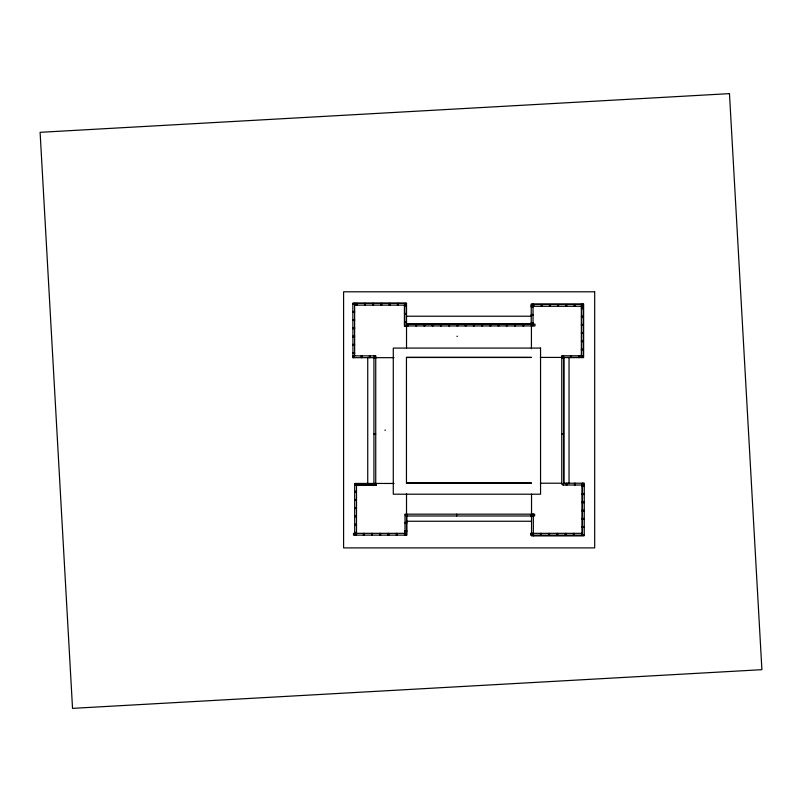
<?xml version="1.0" encoding="UTF-8"?>
<svg xmlns="http://www.w3.org/2000/svg" width="802" height="802" viewBox="0 0 802 802"><rect width="100%" height="100%" fill="white"/><g stroke="black" fill="none" stroke-linecap="round" stroke-linejoin="round"><path stroke-width="1.2" d="M352.84 303.326L406.464 303.326M352.84 303.998L354.634 303.998M583.194 304.479L531.375 304.479L531.375 306.284M354.634 305.131L406.464 305.131M406.464 305.251L404.659 305.251L404.659 306.023L406.464 306.023M531.235 305.903L533.029 305.903M531.235 306.284L583.194 306.284M531.235 307.056L533.029 307.056M581.37 307.958L583.174 307.958M581.37 308.73L583.174 308.73M352.84 311.457L354.634 311.457M352.84 312.229L354.634 312.229M406.464 313.492L404.659 313.492L404.659 314.264L406.464 314.264M531.235 314.514L533.029 314.514M531.235 315.286L533.029 315.286M406.494 316.219L531.525 316.219M581.37 316.188L583.174 316.188M581.37 316.96L583.174 316.96M352.84 319.697L354.634 319.697M352.84 320.469L354.634 320.469M406.464 321.722L404.659 321.722L404.659 322.494L406.464 322.494M531.235 322.745L533.029 322.745M531.235 323.136L533.029 323.136M531.235 323.517L533.029 323.517M406.524 323.808L533.029 323.777L533.029 303.998M406.203 324.138L534.974 324.138L534.974 325.933L404.408 325.933L404.408 304.971L406.203 304.971L406.203 325.933M581.37 324.419L583.174 324.419M581.37 325.191L583.174 325.191M404.659 326.093L406.464 326.093M352.84 327.928L354.634 327.928M352.84 328.7L354.634 328.7M581.37 332.65L583.174 332.65M581.37 333.421L583.174 333.421M352.84 336.158L354.634 336.158M456.899 336.289L457.461 336.289M352.84 336.93L354.634 336.93M581.37 340.88L583.174 340.88M581.37 341.652L583.174 341.652M352.84 344.389L354.634 344.389M352.84 345.161L354.634 345.161M581.37 349.111L583.174 349.111M581.37 349.883L583.174 349.883M352.84 352.619L354.634 352.619M352.84 353.391L354.634 353.391M352.97 355.867L375.737 355.867L375.737 484.498L373.933 484.498L373.933 357.271M352.84 355.968L354.634 355.968L354.634 303.226M373.933 356.038L375.737 356.038M531.385 357.351L406.454 357.351L406.454 483.025L531.385 483.025M540.337 357.411L561.46 357.411M406.454 357.481L531.385 357.481M352.84 357.672L393.972 357.672M561.761 357.842L563.565 357.842M373.933 358.093L375.737 358.093M561.761 433.732L563.565 433.732M561.761 433.822L563.565 433.822M373.933 434.072L375.737 433.982M406.454 483.145L531.385 483.145M540.337 483.215L561.46 483.215M393.972 483.466L355.156 483.436L355.156 485.36L355.928 485.36L355.928 483.566M355.156 483.696L376.118 483.696M562.663 485.01L584.257 485.01M355.156 485.11L376.118 485.11M356.389 485.36L376.118 485.36L376.118 483.436M582.072 485.521L583.876 485.521L583.876 486.293L582.072 486.293M354.695 491.285L356.499 491.285M354.695 492.057L356.499 492.057M582.072 493.751L583.876 493.751L583.876 494.523L582.072 494.523M354.695 499.516L356.499 499.516M354.695 500.288L356.499 500.288M582.072 501.982L583.876 501.982L583.876 502.754L582.072 502.754M354.695 507.746L356.499 507.746M354.695 508.518L356.499 508.518M582.072 510.212L583.876 510.212L583.876 510.984L582.072 510.984M405.01 514.944L406.804 514.944M354.695 515.977L356.499 515.977M354.695 516.749L356.499 516.749M582.072 518.443L583.876 518.443L583.876 519.215L582.072 519.215M406.494 521.25L531.525 521.25M405.01 522.403L406.804 522.403M405.01 523.175L406.804 523.175M354.695 524.207L356.499 524.207M354.695 524.979L356.499 524.979M582.072 526.673L583.876 526.673L583.876 527.445L582.072 527.445M405.01 530.633L406.804 530.633M405.01 531.405L406.804 531.405M354.695 532.448L356.499 532.448M354.695 533.22L356.499 533.22M582.432 533.34L530.613 533.34L530.613 535.134L584.257 535.165L584.257 483.215L563.295 483.215L563.295 485.01M582.072 534.914L583.876 534.914M584.016 535.906L531.536 535.906L531.536 494.132M583.505 483.215L583.505 485.01M583.174 303.998L583.174 357.602M582.733 483.215L582.733 485.01M582.422 304.479L582.422 306.284M582.463 485.01L582.463 535.165M582.072 483.215L582.072 533.681M581.671 533.34L581.671 535.134M581.37 303.998L581.37 357.602M579.515 355.777L579.515 357.582M578.743 355.777L578.743 357.582M575.265 483.215L575.265 485.01M574.964 304.479L574.964 306.284M574.503 483.215L574.503 485.01M574.202 533.34L574.202 535.134M574.192 304.479L574.192 306.284M573.43 533.34L573.43 535.134M571.285 355.777L571.285 357.582M570.513 355.777L570.513 357.582M569.039 357.471L569.039 483.746M567.034 483.215L567.034 485.01M566.733 304.479L566.733 306.284M566.262 483.215L566.262 485.01M565.961 304.479L565.961 306.284M565.971 533.34L565.971 535.134M565.199 533.34L565.199 535.134M563.946 483.215L563.946 357.411L583.625 357.411L583.625 303.998L531.235 303.998L531.235 323.777M563.565 355.777L563.565 484.238L561.761 484.238L561.761 355.777L583.375 355.777L583.375 357.582L562.282 357.582L562.282 355.777M563.054 355.777L563.054 357.582M562.663 355.777L562.663 357.582M558.503 304.479L558.503 306.284M557.731 304.479L557.731 306.284M557.741 533.34L557.741 535.134M556.969 533.34L556.969 535.134M550.272 304.479L550.272 306.284M549.5 304.479L549.5 306.284M549.51 533.34L549.51 535.134M548.738 533.34L548.738 535.134M542.042 304.479L542.042 306.284M541.27 304.479L541.27 306.284M541.28 533.34L541.28 535.134M540.508 533.34L540.508 535.134M533.801 304.479L533.801 306.284M533.34 514.042L533.34 535.906M533.049 533.34L533.049 535.134M532.919 324.138L532.919 325.933M532.568 514.172L532.568 515.977M532.277 533.34L532.277 535.134M531.425 325.051L531.425 348.7M523.656 324.138L523.656 325.933M522.884 324.138L522.884 325.933M515.425 324.138L515.425 325.933M514.653 324.138L514.653 325.933M507.195 324.138L507.195 325.933M506.423 324.138L506.423 325.933M498.964 324.138L498.964 325.933M498.192 324.138L498.192 325.933M490.734 324.138L490.734 325.933M489.962 324.138L489.962 325.933M482.493 324.138L482.493 325.933M481.721 324.138L481.721 325.933M474.263 324.138L474.263 325.933M473.491 324.138L473.491 325.933M466.032 324.138L466.032 325.933M465.26 324.138L465.26 325.933M457.802 324.138L457.802 325.933M457.03 324.138L457.03 325.933M456.679 514.172L456.589 515.977M449.481 324.138L449.481 325.933M448.709 324.138L448.709 325.933M441.25 324.138L441.25 325.933M440.478 324.138L440.478 325.933M433.02 324.138L433.02 325.933M432.248 324.138L432.248 325.933M424.779 324.138L424.779 325.933M424.007 324.138L424.007 325.933M416.549 324.138L416.549 325.933M415.777 324.138L415.777 325.933M408.318 324.138L408.318 325.933M407.546 324.138L407.546 325.933M406.804 514.172L406.804 535.265L405.01 535.265L405.01 514.172L534.623 514.172L534.623 515.977L406.163 515.977L406.163 514.172M406.524 347.988L406.524 303.226L352.84 303.226L352.97 357.672M406.514 493.471L406.514 535.134L353.492 535.134L353.492 533.34L405.321 533.34L405.321 535.134M405.692 303.326L405.692 305.131M404.549 533.34L404.549 535.134M398.233 303.326L398.233 305.131M397.461 303.326L397.461 305.131M397.08 533.34L397.08 535.134M396.308 533.34L396.308 535.134M390.003 303.326L390.003 305.131M389.231 303.326L389.231 305.131M388.85 533.34L388.85 535.134M388.078 533.34L388.078 535.134M385.12 429.962L385.12 430.524M381.772 303.326L381.772 305.131M381 303.326L381 305.131M380.619 533.34L380.619 535.134M379.847 533.34L379.847 535.134M373.531 303.326L373.531 305.131M372.76 303.326L372.76 305.131M372.389 483.566L372.389 485.36M372.389 533.34L372.389 535.134M371.617 483.566L371.617 485.36M371.617 533.34L371.617 535.134M370.203 355.867L370.203 357.672M369.431 355.867L369.431 357.672M367.737 357.471L367.737 483.746M365.301 303.326L365.301 305.131M364.529 303.326L364.529 305.131M364.158 483.566L364.158 485.36M364.158 533.34L364.158 535.134M363.386 483.566L363.386 485.36M363.386 533.34L363.386 535.134M361.973 355.867L361.973 357.672M361.201 355.867L361.201 357.672M357.07 303.326L357.07 305.131M356.499 535.134L356.499 483.827L354.695 483.827L354.695 535.134M356.299 303.326L356.299 305.131M355.928 533.34L355.928 535.134M355.156 533.34L355.156 535.134M353.742 355.867L353.742 357.672M531.536 517.24A9.002 9.002 0 0 1 530.633 515.064M729.469 93.633L40.1 132.32L72.531 708.366L761.9 669.68L729.469 93.633M594.683 291.798L343.597 291.798L343.597 547.896L594.683 547.896L594.683 291.798M540.558 348.078L393.281 348.078L393.281 494.202L540.558 494.202L540.558 348.078"/></g></svg>
